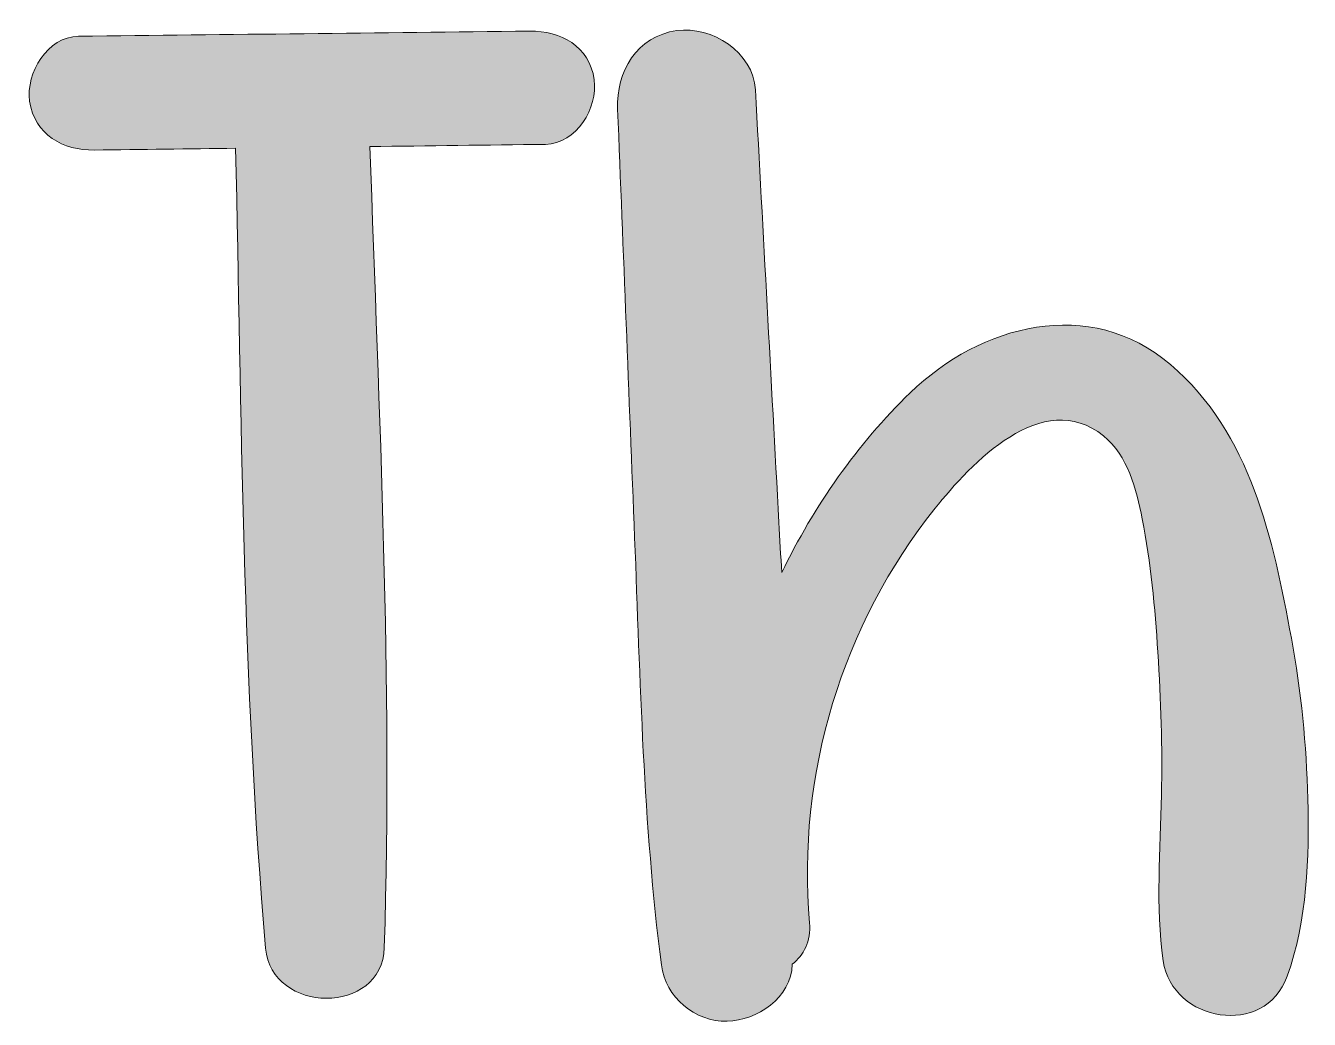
# Model space of a CAD drawing. Header units: inches. Extents: x 139 to 941, y -995 to -91.
# Drawn here: x 150.1 to 569.7, y -415.7 to -90.9 of the extents above; entities that cross this region are included whole.
import ezdxf

# ---------------------------------------------------------------- set-up
doc = ezdxf.new("R2010")
doc.units = ezdxf.units.IN
doc.header["$MEASUREMENT"] = 0
doc.layers.add('Layer 1', color=7, linetype='Continuous')

# ---------------------------------------------------------------- blocks, each defined once
blk = doc.blocks.new('block 2')
at = {"layer": 'Layer 1', "true_color": 0xffffff}
h = blk.add_hatch(color=7, dxfattribs=at)
h.dxf.hatch_style = 2
edge = h.paths.add_edge_path()
edge.add_spline(control_points=[(349.13, -258.3), (350.98, -304.97), (351.95, -351.61), (357.86, -397.96), (359.21, -408.52), (368.87, -416.58), (379.35, -416.36), (389.18, -416.15), (400.31, -408.62), (400.66, -397.74), (400.66, -397.72), (400.66, -397.69), (400.66, -397.67), (404.39, -394.78), (406.86, -390.21), (406.33, -384.22), (402.03, -335.83), (417.02, -286.59), (447.36, -248.68), (459.01, -234.12), (482.48, -208.98), (502.39, -225.01), (510.47, -231.52), (513.09, -242.38), (515.04, -252.12), (517.9, -266.45), (519.24, -281.18), (520.16, -295.74), (521.15, -311.45), (521.68, -326.79), (521.36, -342.36), (520.98, -360.35), (519.38, -378.71), (521.94, -396.57), (524.82, -416.7), (555.22, -421.84), (562.45, -401.66), (569.01, -383.36), (569.69, -362.9), (569.19, -343.66), (568.74, -326.12), (567.01, -308.44), (563.82, -291.18), (557.8, -258.53), (550.64, -224.27), (524.32, -201.71), (497.97, -179.13), (462.26, -188.6), (439.22, -210.93), (421.9, -227.71), (407.75, -247.93), (397.21, -269.72), (396.9, -264.24), (396.59, -258.76), (396.29, -253.28), (393.73, -206.14), (391.17, -159), (388.61, -111.87), (387.94, -99.59), (374.35, -90.91), (362.93, -92.52), (349.75, -94.37), (343.09, -105.87), (343.58, -118.19), (345.43, -164.9), (347.28, -211.6), (349.13, -258.3)], knot_values=[0, 0, 0, 0, 1, 1, 1, 2, 2, 2, 3, 3, 3, 4, 4, 4, 5, 5, 5, 6, 6, 6, 7, 7, 7, 8, 8, 8, 9, 9, 9, 10, 10, 10, 11, 11, 11, 12, 12, 12, 13, 13, 13, 14, 14, 14, 15, 15, 15, 16, 16, 16, 17, 17, 17, 18, 18, 18, 19, 19, 19, 20, 20, 20, 21, 21, 21, 22, 22, 22, 22], degree=3, periodic=1)
h = blk.add_hatch(color=7, dxfattribs=at)
h.dxf.hatch_style = 2
edge = h.paths.add_edge_path()
edge.add_spline(control_points=[(172.55, -131.57), (187.94, -131.37), (203.32, -131.18), (218.7, -130.98), (220.65, -218.18), (220.94, -305.55), (228.51, -392.48), (230.4, -414.1), (266.62, -414.53), (267.3, -392.28), (269.99, -304.99), (265.59, -217.68), (262.6, -130.43), (281.73, -130.19), (300.87, -129.94), (320, -129.7), (330.11, -129.57), (337.19, -117.69), (335.91, -108.59), (334.36, -97.53), (324.94, -92.57), (314.8, -92.68), (265.64, -93.25), (216.49, -93.81), (167.33, -94.37), (157.17, -94.49), (150.06, -106.46), (151.35, -115.58), (152.91, -126.69), (162.37, -131.69), (172.55, -131.57)], knot_values=[0, 0, 0, 0, 1, 1, 1, 2, 2, 2, 3, 3, 3, 4, 4, 4, 5, 5, 5, 6, 6, 6, 7, 7, 7, 8, 8, 8, 9, 9, 9, 10, 10, 10, 10], degree=3, periodic=1)
at = {"layer": 'Layer 1', "lineweight": 0}
for points, knots in [([(349.13, -258.3), (350.98, -304.97), (351.95, -351.61), (357.86, -397.96), (359.21, -408.52), (368.87, -416.58), (379.35, -416.36), (389.18, -416.15), (400.31, -408.62), (400.66, -397.74), (400.66, -397.72), (400.66, -397.69), (400.66, -397.67), (404.39, -394.78), (406.86, -390.21), (406.33, -384.22), (402.03, -335.83), (417.02, -286.59), (447.36, -248.68), (459.01, -234.12), (482.48, -208.98), (502.39, -225.01), (510.47, -231.52), (513.09, -242.38), (515.04, -252.12), (517.9, -266.45), (519.24, -281.18), (520.16, -295.74), (521.15, -311.45), (521.68, -326.79), (521.36, -342.36), (520.98, -360.35), (519.38, -378.71), (521.94, -396.57), (524.82, -416.7), (555.22, -421.84), (562.45, -401.66), (569.01, -383.36), (569.69, -362.9), (569.19, -343.66), (568.74, -326.12), (567.01, -308.44), (563.82, -291.18), (557.8, -258.53), (550.64, -224.27), (524.32, -201.71), (497.97, -179.13), (462.26, -188.6), (439.22, -210.93), (421.9, -227.71), (407.75, -247.93), (397.21, -269.72), (396.9, -264.24), (396.59, -258.76), (396.29, -253.28), (393.73, -206.14), (391.17, -159), (388.61, -111.87), (387.94, -99.59), (374.35, -90.91), (362.93, -92.52), (349.75, -94.37), (343.09, -105.87), (343.58, -118.19), (345.43, -164.9), (347.28, -211.6), (349.13, -258.3)], [0, 0, 0, 0, 1, 1, 1, 2, 2, 2, 3, 3, 3, 4, 4, 4, 5, 5, 5, 6, 6, 6, 7, 7, 7, 8, 8, 8, 9, 9, 9, 10, 10, 10, 11, 11, 11, 12, 12, 12, 13, 13, 13, 14, 14, 14, 15, 15, 15, 16, 16, 16, 17, 17, 17, 18, 18, 18, 19, 19, 19, 20, 20, 20, 21, 21, 21, 22, 22, 22, 22]), ([(172.55, -131.57), (187.94, -131.37), (203.32, -131.18), (218.7, -130.98), (220.65, -218.18), (220.94, -305.55), (228.51, -392.48), (230.4, -414.1), (266.62, -414.53), (267.3, -392.28), (269.99, -304.99), (265.59, -217.68), (262.6, -130.43), (281.73, -130.19), (300.87, -129.94), (320, -129.7), (330.11, -129.57), (337.19, -117.69), (335.91, -108.59), (334.36, -97.53), (324.94, -92.57), (314.8, -92.68), (265.64, -93.25), (216.49, -93.81), (167.33, -94.37), (157.17, -94.49), (150.06, -106.46), (151.35, -115.58), (152.91, -126.69), (162.37, -131.69), (172.55, -131.57)], [0, 0, 0, 0, 1, 1, 1, 2, 2, 2, 3, 3, 3, 4, 4, 4, 5, 5, 5, 6, 6, 6, 7, 7, 7, 8, 8, 8, 9, 9, 9, 10, 10, 10, 10])]:
    blk.add_open_spline(points, degree=3, knots=knots, dxfattribs=at)

msp = doc.modelspace()

# ---------------------------------------------------------------- block references
at = {"layer": 'Layer 1'}
msp.add_blockref('block 2', (0, 0), dxfattribs=at)

doc.saveas('drawing.dxf')
